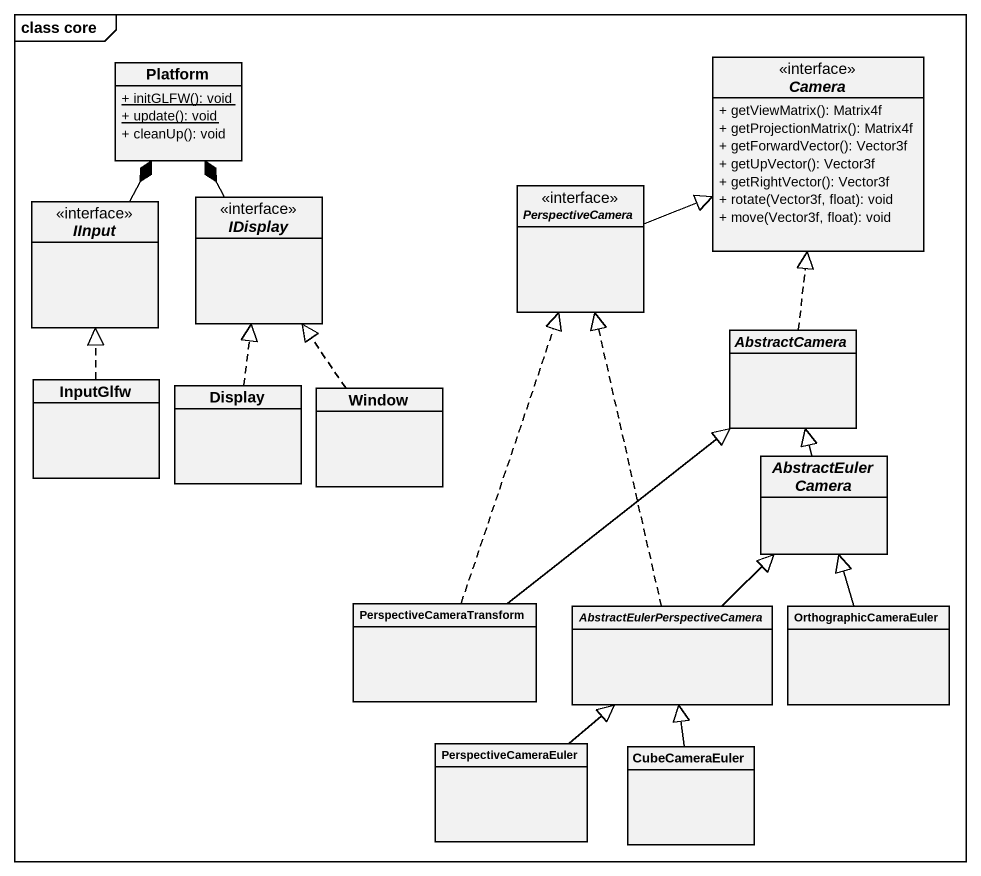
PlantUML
@startuml
mainframe class core
hide circle
hide empty members
skinparam classAttributeIconSize 0
class Platform {
  {static} + initGLFW(): void
  {static} + update(): void
  + cleanUp(): void
}
interface Camera {
  + getViewMatrix(): Matrix4f
  + getProjectionMatrix(): Matrix4f
  + getForwardVector(): Vector3f
  + getUpVector(): Vector3f
  + getRightVector(): Vector3f
  + rotate(Vector3f, float): void
  + move(Vector3f, float): void
}
interface IInput
interface IDisplay
interface PerspectiveCamera
abstract class AbstractCamera
class InputGlfw
class Display
class Window
abstract class AbstractEulerCamera
class PerspectiveCameraTransform
abstract class "AbstractEulerPerspectiveCamera" as AbstractEulerPerspectiveCame
class OrthographicCameraEuler
class PerspectiveCameraEuler
class CubeCameraEuler
IInput -up-* Platform
IDisplay -up-* Platform
PerspectiveCamera -right-|> Camera
AbstractCamera .up.|> Camera
InputGlfw .up.|> IInput
Display .up.|> IDisplay
Window .up.|> IDisplay
AbstractEulerCamera -up-|> AbstractCamera
PerspectiveCameraTransform .up.|> PerspectiveCamera
PerspectiveCameraTransform -up-|> AbstractCamera
AbstractEulerPerspectiveCame .up.|> PerspectiveCamera
AbstractEulerPerspectiveCame -up-|> AbstractEulerCamera
OrthographicCameraEuler -up-|> AbstractEulerCamera
PerspectiveCameraEuler -up-|> AbstractEulerPerspectiveCame
CubeCameraEuler -up-|> AbstractEulerPerspectiveCame
@enduml
